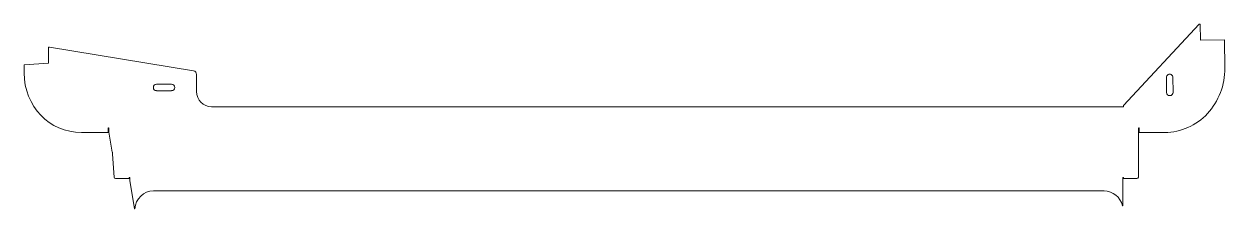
# Model space of a CAD drawing. Header units: millimetres. Extents: x -112 to 1479, y -106 to 139.
import ezdxf

# ---------------------------------------------------------------- set-up
doc = ezdxf.new("R2010")
doc.units = ezdxf.units.MM
doc.layers.add('1', color=7, linetype='Continuous', true_color=0xffffff)

msp = doc.modelspace()

# ---------------------------------------------------------------- linework, layer by layer
at = {"layer": '1', "color": 163, "linetype": 'Continuous', "lineweight": 18}
for p, q in [((1344.4, 30.7), (1444.8, 138.6)), ((1444.8, 138.6), (1446.3, 138.6)), ((1446.3, 138.6), (1446.5, 117.3)), ((1446.5, 117.3), (1478.5, 117.6)), ((1478.5, 117.6), (1478.9, 80.3)), ((-80.1, 108), (-78.5, 108.1)), ((-79.9, 86.8), (-80.1, 108)), ((-78.5, 108.1), (112.2, 76.6)), ((-112.3, 84.5), (-79.9, 86.8)), ((-112.2, 73.8), (-112.3, 84.5)), ((116.3, 71.7), (116.3, 49.1)), ((136.3, 29.1), (1344.4, 29.1)), ((1344.4, 29.1), (1344.4, 30.7)), ((-1, -5), (-1, 0.5)), ((0, 0.5), (0, -4.8)), ((1364.4, 0), (1364.4, 0.5)), ((1365.4, -5), (1365.4, 0.5)), ((-1, -5), (-36.3, -5)), ((0, -4.8), (4.3, -31.1)), ((1364.4, -31.1), (1364.4, -4.8)), ((1365.4, -5), (1399.5, -5)), ((4.3, -31.1), (5, -31.1)), ((5, -31.1), (5, -33.9)), ((5, -33.9), (7.1, -64.3)), ((1364.3, -64.2), (1364.4, -33.9)), ((26.8, -66.2), (9.1, -66.2)), ((26.8, -65.2), (26.8, -66.2)), ((27.8, -65.7), (27.8, -65.2)), ((27.8, -65.7), (27.8, -68.5)), ((27.8, -68.5), (33.9, -106.1)), ((1343.8, -65.2), (1343.8, -65.7)), ((1343.8, -68.5), (1343.8, -65.7)), ((1343.8, -68.5), (1343.8, -102)), ((1344.8, -66.2), (1344.8, -65.2)), ((1362.3, -66.2), (1344.8, -66.2)), ((59.4, -82.5), (1318.8, -82.5))]:
    msp.add_line(p, q, dxfattribs=at)
at = {"layer": '1', "color": 150, "linetype": 'Continuous', "lineweight": 18}
for p, q in [((1401.6, 67.9), (1401.8, 47.9)), ((1410.3, 48), (1410.1, 68)), ((83.3, 58.8), (63.3, 58.8)), ((63.3, 50.3), (83.3, 50.3))]:
    msp.add_line(p, q, dxfattribs=at)
at = {"layer": '1', "color": 163, "linetype": 'Continuous', "lineweight": 18}
for centre, radius, start, end in [((111.3, 71.7), 5, 360, 80.6123), ((136.3, 49.1), 20, 180, 270), ((-0.5, 0.5), 0.5, 0, 180), ((1364.9, 0.5), 0.5, 0.0778, 180.0773), ((9.1, -64.2), 2, 183.9285, 270), ((27.3, -65.2), 0.5, 0, 180), ((1344.3, -65.2), 0.5, 0, 180), ((1362.3, -64.2), 2, 270, 359.9229), ((59.4, -107.5), 25, 90, 176.7265), ((1318.8, -107.5), 25, 12.503, 90), ((34.2, -106.1), 0.3, 189.2296, 356.7265), ((1343.5, -102), 0.3, 192.503, 0)]:
    msp.add_arc(centre, radius, start, end, dxfattribs=at)
at = {"layer": '1', "color": 150, "linetype": 'Continuous', "lineweight": 18}
for centre, start, end in [((1405.8, 68), 0.5371, 180.5371), ((63.3, 54.6), 90, 270), ((83.3, 54.6), 270, 90), ((1406, 48), 180.5371, 0.5371)]:
    msp.add_arc(centre, 4.25, start, end, dxfattribs=at)
at = {"layer": '1', "color": 193, "linetype": 'Continuous', "lineweight": 18}
msp.add_arc((-1889.3, -4.1), 3253.7, 359.9882, 0.0725, dxfattribs=at)
at = {"layer": '1', "color": 163, "linetype": 'Continuous', "lineweight": 18}
for centre, major_axis, ratio, start_param, end_param in [((1399.4, 79.6), (-0.8, 84.6), 0.939688, 3.132783, 4.712389), ((-31.6, 79.6), (36.8, 77.4), 0.927527, 2.053983, 3.55666)]:
    msp.add_ellipse(centre, major_axis=major_axis, ratio=ratio, start_param=start_param, end_param=end_param, dxfattribs=at)
at = {"layer": '1', "color": 193, "linetype": 'Continuous', "lineweight": 18}
msp.add_open_spline([(1364.4, -31.1), (1364.4, -31.1), (1364.4, -31.1), (1364.4, -31.2), (1364.4, -31.2), (1364.4, -31.3), (1364.4, -31.3), (1364.4, -31.4), (1364.4, -31.4), (1364.4, -31.5), (1364.4, -31.5), (1364.4, -31.6), (1364.4, -31.6), (1364.4, -31.7), (1364.4, -31.7), (1364.4, -31.8), (1364.4, -31.8), (1364.4, -31.9), (1364.4, -31.9), (1364.4, -32), (1364.4, -32), (1364.4, -32.1), (1364.4, -32.1), (1364.4, -32.2), (1364.4, -32.2), (1364.4, -32.3), (1364.4, -32.3), (1364.4, -32.4), (1364.4, -32.4), (1364.4, -32.5), (1364.4, -32.5), (1364.4, -32.6), (1364.4, -32.6), (1364.4, -32.7), (1364.4, -32.7), (1364.4, -32.8), (1364.4, -32.8), (1364.4, -32.9), (1364.4, -32.9), (1364.4, -33), (1364.4, -33), (1364.4, -33.1), (1364.4, -33.1), (1364.4, -33.2), (1364.4, -33.2), (1364.4, -33.3), (1364.4, -33.3), (1364.4, -33.4), (1364.4, -33.4), (1364.4, -33.5), (1364.4, -33.5), (1364.4, -33.6), (1364.4, -33.6), (1364.4, -33.7), (1364.4, -33.7), (1364.4, -33.8), (1364.4, -33.8), (1364.4, -33.9), (1364.4, -33.9), (1364.4, -33.9)], degree=3, knots=[0, 0, 0, 0, 0.01763, 0.035259, 0.052889, 0.070518, 0.088148, 0.105777, 0.123407, 0.141036, 0.158666, 0.176295, 0.193925, 0.211554, 0.229184, 0.246813, 0.264443, 0.282073, 0.299702, 0.317332, 0.334961, 0.352591, 0.37022, 0.38785, 0.405479, 0.423109, 0.440738, 0.458368, 0.475997, 0.493627, 0.511256, 0.528886, 0.546516, 0.564145, 0.581775, 0.599404, 0.617034, 0.634663, 0.652293, 0.669922, 0.687552, 0.705181, 0.722811, 0.74044, 0.75807, 0.7757, 0.793329, 0.810959, 0.828588, 0.846218, 0.863847, 0.881477, 0.899106, 0.916736, 0.934365, 0.951995, 0.969624, 0.987254, 1, 1, 1, 1], dxfattribs=at)

doc.saveas('drawing.dxf')
